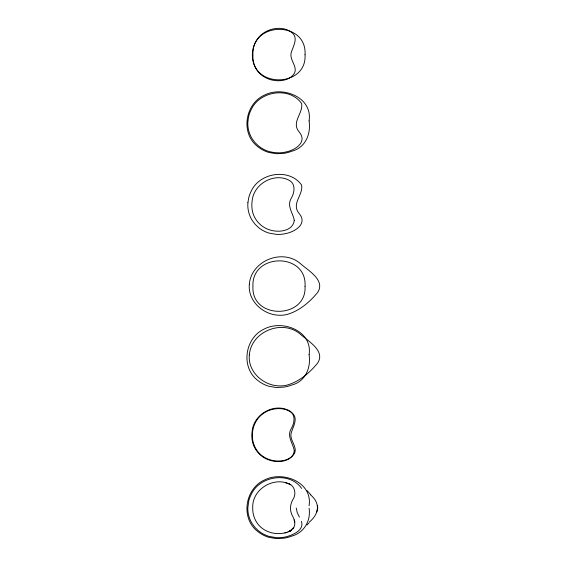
<?xml version="1.0" encoding="UTF-8"?>
<svg xmlns="http://www.w3.org/2000/svg" width="567" height="567" viewBox="0 0 567 567"><rect width="100%" height="100%" fill="white"/><g stroke="black" fill="none" stroke-linecap="round" stroke-linejoin="round"><path stroke-width="0.85" d="M309.079 508.16C311.049 520.634 304.21 532.76 291.707 536.113A37.578 37.571 3 0 1 283.989 538.196L276.193 538.593L268.687 537.289A31.483 31.483 0 0 1 257.801 531.513C240.415 518.422 244.901 488.797 264.342 480.051C282.515 470.482 312.864 481.978 309.086 505.771M316.712 512.256L317.775 507.897L317.485 505.693M307.016 525.014L308.972 522.909M309.306 522.101C318.867 514.071 320.78 503.588 310.681 494.948M286.937 532.3L290.701 530.705L288.461 531.818L291.388 530.06L289.85 531.13L293.543 527.806L292.466 529.054C296.293 525.779 294.826 520.237 292.657 516.246C289.645 511.151 289.857 504.97 292.728 499.867C296.931 493.928 294.557 485.565 288.78 483.764L290.765 484.764C274.35 475.536 251.571 489.201 252.74 508.238C252.521 516.934 257.007 525.673 264.69 529.968C268.914 532.441 273.818 533.653 278.702 533.618C280.821 533.575 282.933 533.32 284.995 532.845C287.476 532.151 287.37 532.179 284.946 532.874L287.022 532.278M287.171 483.219L285.236 482.673M306.974 490.469L310.815 494.807M301.616 488.4C289.659 471.205 259.75 475.727 251.252 494.374A31.554 31.554 0 0 0 248.707 501.136L247.8 508.216A28.917 28.917 0 0 0 252.258 523.773L255.065 527.516L258.474 530.783A30.519 30.519 0 0 0 269.02 536.382L276.271 537.651A34.14 34.14 0 0 0 286.186 536.786C292.962 534.936 304.529 530.28 301.403 521.356M299.39 517.09L297.25 512.653L296.25 508.089M309.086 120.906C311.106 133.954 305.5 147.774 291.707 151.247A37.578 37.571 5.3 0 1 283.989 153.338L276.193 153.728L268.687 152.424A31.483 31.483 0 0 1 257.801 146.647C240.415 133.557 244.901 103.931 264.342 95.192C282.515 85.617 312.864 97.113 309.086 120.906M309.086 354.694C311.106 367.742 305.5 381.563 291.707 385.043A37.578 37.571 3 0 1 283.989 387.126L276.193 387.516L268.687 386.212A31.483 31.483 0 0 1 257.801 380.436C240.415 367.352 244.901 337.726 264.342 328.98C282.515 319.405 312.864 330.908 309.086 354.694M305.032 54.786C307.038 87.807 251.202 88.431 252.946 55.02C251.216 21.114 307.208 20.625 305.032 54.786M305.032 286.278C307.038 319.299 251.202 319.923 252.946 286.512C251.216 252.606 307.208 252.117 305.032 286.278M252.464 52.951C251.557 62.405 256.043 72.37 264.498 77.055A26.465 26.465 0 0 0 272.323 80.103C279.708 81.662 288.61 80.592 293.671 74.433C298.901 67.416 289.234 60.378 291.147 52.908C292.983 46.359 299.015 37.628 291.509 32.326C285.038 27.336 275.874 27.464 268.538 30.349A26.585 26.585 0 0 0 262.996 33.432C256.709 37.883 252.981 45.332 252.464 52.951M252.464 433.216C251.557 442.678 256.043 452.643 264.498 457.328A26.465 26.465 0 0 0 272.323 460.376C279.708 461.935 288.61 460.858 293.671 454.699C298.901 447.682 289.234 440.644 291.147 433.174C292.983 426.625 299.015 417.9 291.509 412.592C285.038 407.609 275.874 407.73 268.538 410.614A26.585 26.585 0 0 0 262.996 413.697C256.702 418.148 252.981 425.604 252.464 433.216M247.914 120.984L247.8 123.358A28.917 28.917 0 0 0 252.258 138.908L255.065 142.657L258.474 145.917A30.526 30.526 0 0 0 269.02 151.517L273.811 152.544L278.758 152.842A34.176 34.169 0 0 0 286.186 151.921C295.038 150.071 307.626 142.381 299.39 132.224C290.687 122.394 303.416 113.485 301.616 103.534C289.659 86.34 259.75 90.862 251.252 109.509A31.546 31.546 0 0 0 248.707 116.27L247.914 120.984M247.914 202.554L247.8 204.921A28.917 28.917 0 0 0 252.258 220.478L255.065 224.22L258.474 227.487A30.519 30.519 0 0 0 269.02 233.087L276.271 234.355A34.14 34.14 0 0 0 286.186 233.491C295.038 231.641 307.626 223.951 299.39 213.794C290.687 203.964 303.416 195.055 301.616 185.104C289.659 167.91 259.75 172.432 251.252 191.079A31.554 31.554 0 0 0 248.707 197.84L247.914 202.554M249.345 284.265C247.63 300.751 262.96 314.713 278.78 315.224A29.697 28.045 34.7 0 0 286.073 314.699C298.781 311.467 309.362 302.466 317.555 292.551C325.756 280.467 308.519 270.693 300.701 263.861C282.933 247.977 251.195 260.558 249.345 284.265M249.345 354.921C247.63 371.406 262.96 385.369 278.78 385.872A29.697 28.045 34.8 0 0 286.073 385.354C298.774 382.123 309.362 373.121 317.555 363.199C325.756 351.115 308.519 341.348 300.701 334.516C282.933 318.633 251.195 331.213 249.345 354.921M294.28 220.315C293.019 231.251 278.617 232.796 270.098 229.982C259.934 227.169 252.251 217.6 251.904 207.033A30.285 30.285 0 0 1 252.166 200.725C253.69 184.204 273.266 172.737 288.298 179.845C296.123 183.233 294.727 192.638 291.048 198.634C286.739 206.09 293.033 213.107 294.28 220.315M294.28 450.659C293.019 461.595 278.617 463.14 270.098 460.326C259.934 457.512 252.251 447.944 251.904 437.377A30.285 30.285 0 0 1 252.166 431.069C253.69 414.548 273.266 403.08 288.298 410.189C296.123 413.577 294.727 422.982 291.048 428.978C286.739 436.434 293.033 443.451 294.28 450.659M294.769 521.888L294.238 520.074L294.769 521.888"/></g></svg>
